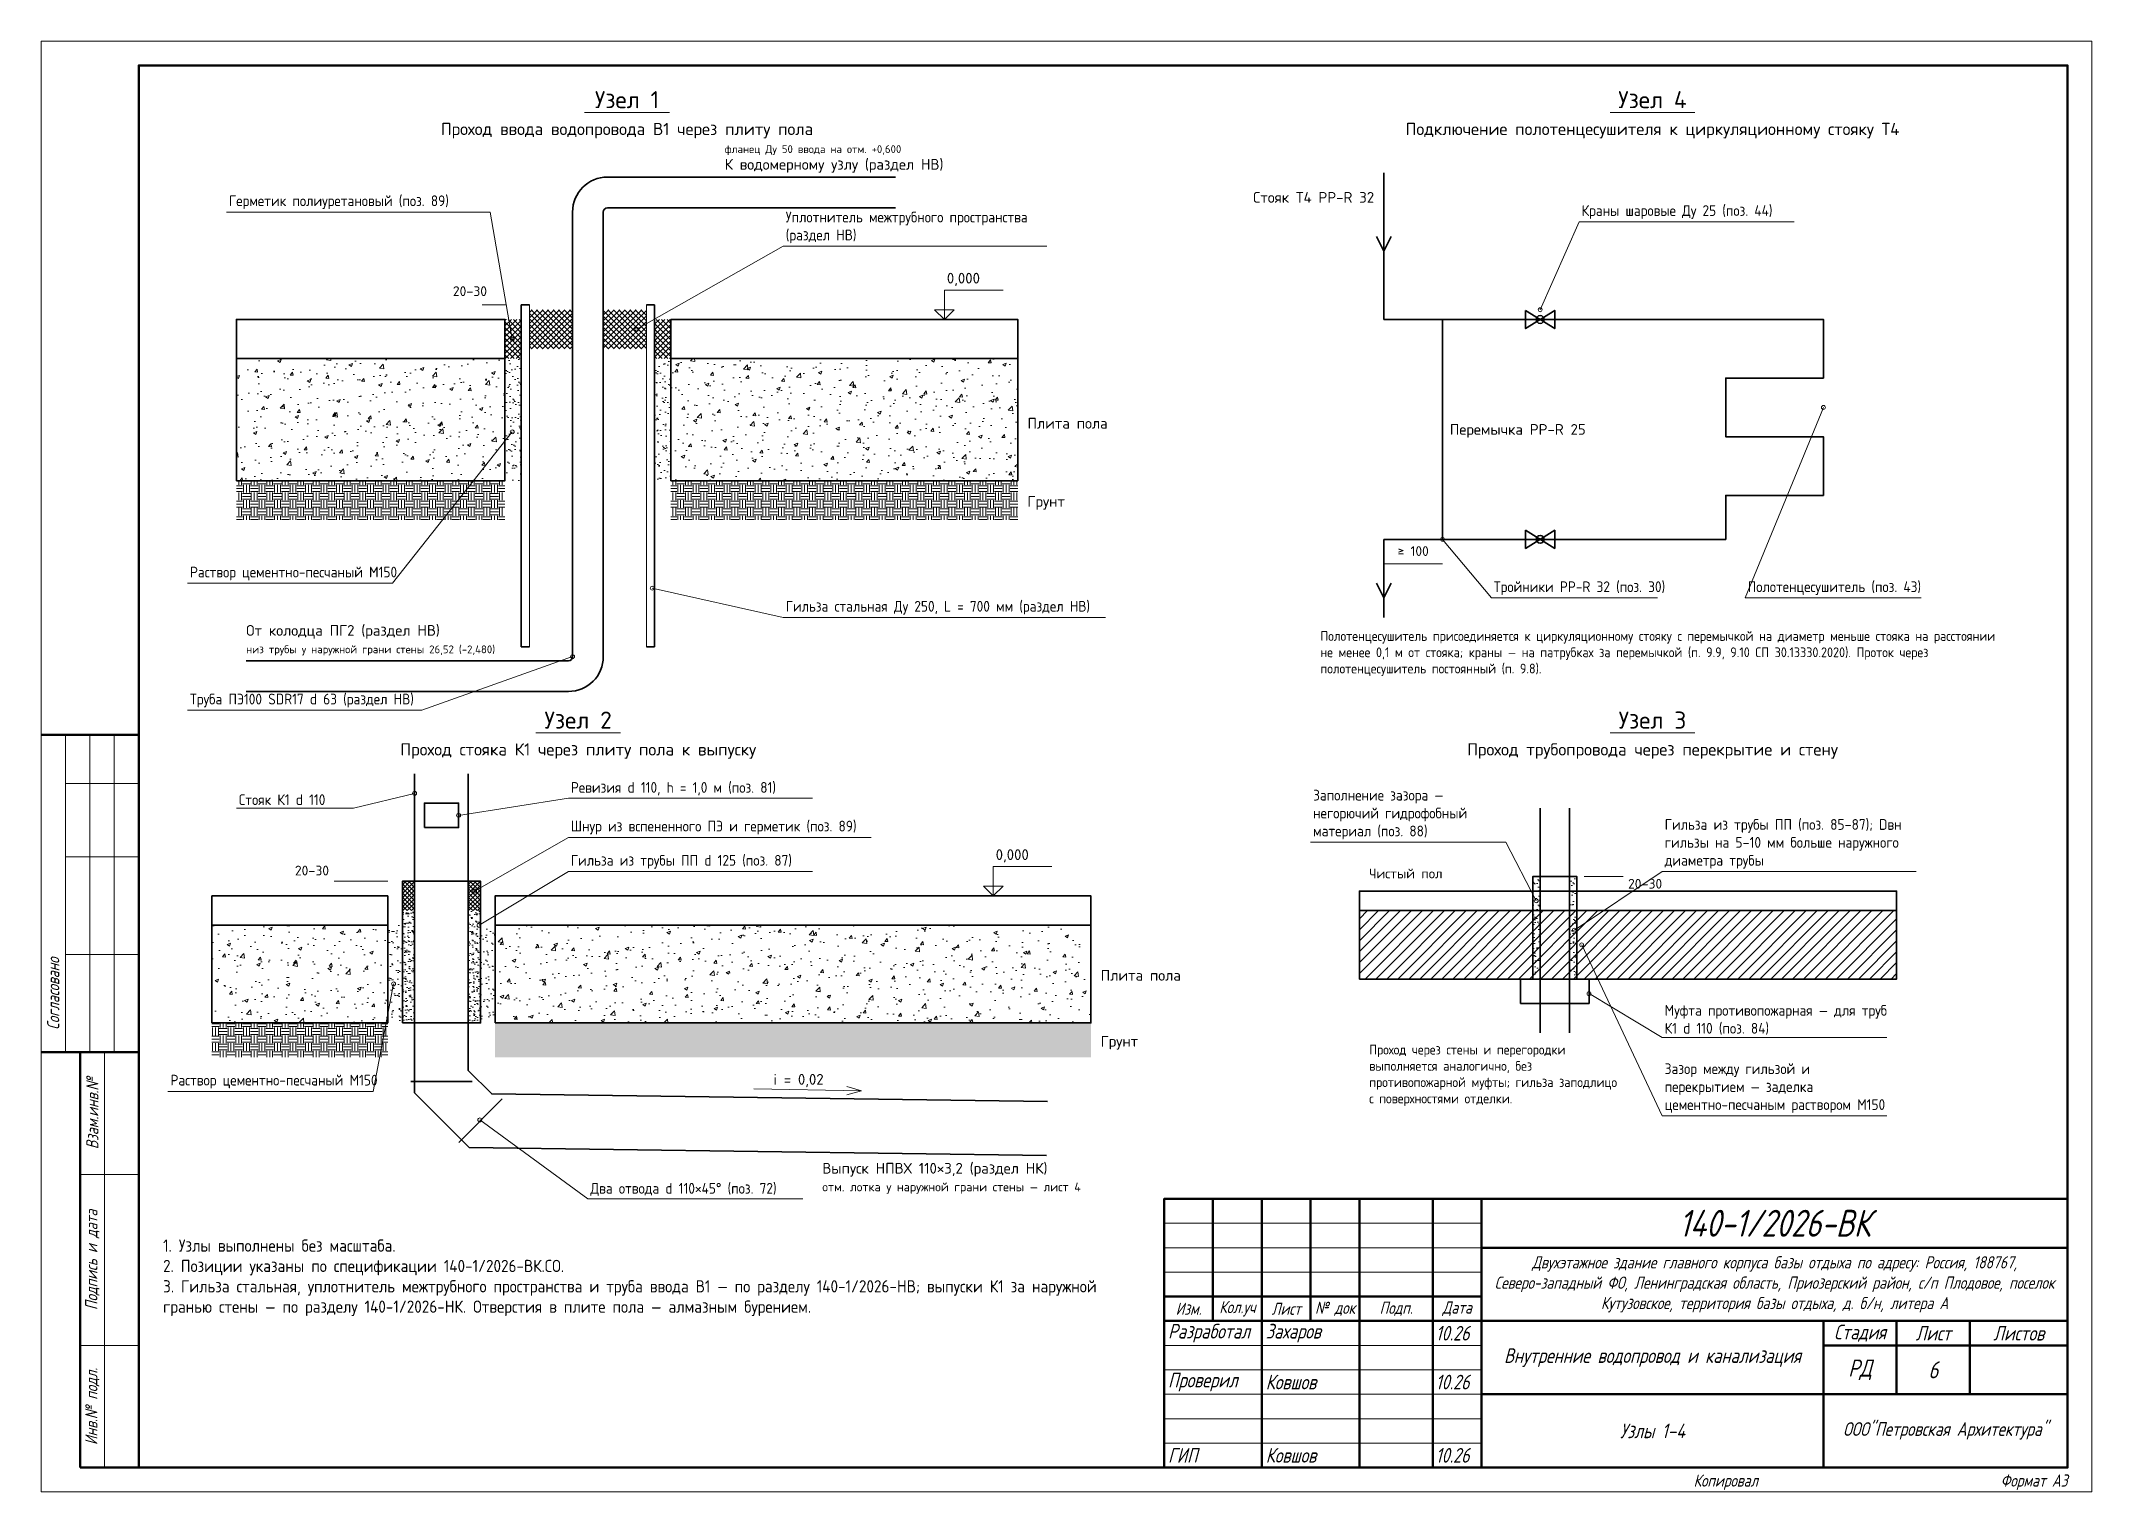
# Model space of a CAD drawing. Header units: millimetres. Extents: x 0 to 420, y 0 to 297.
import ezdxf
from ezdxf.enums import TextEntityAlignment as Align

# ---------------------------------------------------------------- set-up
doc = ezdxf.new("R2010")
doc.units = ezdxf.units.MM
for name, color, linetype, lineweight in [('В1', 5, 'Continuous', 35), ('К1', 30, 'Continuous', 35), ('Размеры', 7, 'Continuous', 13), ('Рамка', 7, 'Continuous', 50), ('Т4', 6, 'Continuous', 35), ('Таблицы', 7, 'Continuous', 18), ('Текст', 7, 'Continuous', 18), ('Тонкие', 8, 'Continuous', 13), ('Узлы', 7, 'Continuous', 35), ('Штриховка', 8, 'Continuous', 13)]:
    doc.layers.add(name, color=color, linetype=linetype, lineweight=lineweight)
doc.styles.add('GOST', font='isocpeur.ttf', dxfattribs={"width": 0.9})
doc.styles.add('GOST_I', font='isocpeur.ttf', dxfattribs={"width": 0.8})

msp = doc.modelspace()

# ---------------------------------------------------------------- hatches: boundary and pattern name
at = {"layer": 'Штриховка'}
h = msp.add_hatch(dxfattribs=at)
h.set_pattern_fill('ANSI37', scale=0.25)
h.paths.add_polyline_path([(95, 232), (98.35, 232), (98.35, 240), (95, 240)])
h = msp.add_hatch(dxfattribs=at)
h.set_pattern_fill('ANSI37', scale=0.25)
h.paths.add_polyline_path([(100, 234), (108.85, 234), (108.85, 242), (100, 242)])
h = msp.add_hatch(dxfattribs=at)
h.set_pattern_fill('ANSI37', scale=0.25)
h.paths.add_polyline_path([(115.15, 234), (124, 234), (124, 242), (115.15, 242)])
h = msp.add_hatch(dxfattribs=at)
h.set_pattern_fill('ANSI37', scale=0.25)
h.paths.add_polyline_path([(125.65, 232), (129, 232), (129, 240), (125.65, 240)])
h = msp.add_hatch(dxfattribs=at)
h.set_pattern_fill('AR-CONC', scale=0.04)
h.paths.add_polyline_path([(40, 207), (95, 207), (95, 232), (40, 232)])
h = msp.add_hatch(dxfattribs=at)
h.set_pattern_fill('AR-SAND', scale=0.05)
h.paths.add_polyline_path([(95, 207), (98.35, 207), (98.35, 232), (95, 232)])
h = msp.add_hatch(dxfattribs=at)
h.set_pattern_fill('AR-SAND', scale=0.05)
h.paths.add_polyline_path([(125.65, 207), (129, 207), (129, 232), (125.65, 232)])
h = msp.add_hatch(dxfattribs=at)
h.set_pattern_fill('AR-CONC', scale=0.04)
h.paths.add_polyline_path([(129, 207), (200, 207), (200, 232), (129, 232)])
h = msp.add_hatch(dxfattribs=at)
h.set_pattern_fill('EARTH', scale=0.25)
h.paths.add_polyline_path([(40, 199), (95, 199), (95, 207), (40, 207)])
h = msp.add_hatch(dxfattribs=at)
h.set_pattern_fill('EARTH', scale=0.25)
h.paths.add_polyline_path([(129, 199), (200, 199), (200, 207), (129, 207)])
h = msp.add_hatch(dxfattribs=at)
h.set_pattern_fill('AR-SAND', scale=0.04)
h.paths.add_polyline_path([(305.5, 105), (307, 105), (307, 126), (305.5, 126)])
h.paths.add_polyline_path([(313, 105), (314.5, 105), (314.5, 126), (313, 126)])
h = msp.add_hatch(dxfattribs=at)
h.set_pattern_fill('ANSI37', scale=0.2)
h.paths.add_polyline_path([(74, 119), (76.5, 119), (76.5, 125), (74, 125)])
h = msp.add_hatch(dxfattribs=at)
h.set_pattern_fill('ANSI37', scale=0.2)
h.paths.add_polyline_path([(87.5, 119), (90, 119), (90, 125), (87.5, 125)])
h = msp.add_hatch(dxfattribs=at)
h.set_pattern_fill('AR-SAND', scale=0.03)
h.paths.add_polyline_path([(74, 96), (76.5, 96), (76.5, 119), (74, 119)])
h = msp.add_hatch(dxfattribs=at)
h.set_pattern_fill('AR-SAND', scale=0.03)
h.paths.add_polyline_path([(87.5, 96), (90, 96), (90, 119), (87.5, 119)])
h = msp.add_hatch(dxfattribs=at)
h.set_pattern_fill('ANSI31', scale=0.5)
h.paths.add_polyline_path([(270, 105), (380, 105), (380, 119), (270, 119)])
h = msp.add_hatch(dxfattribs=at)
h.set_pattern_fill('AR-CONC', scale=0.04)
h.paths.add_polyline_path([(35, 96), (71, 96), (71, 116), (35, 116)])
h = msp.add_hatch(dxfattribs=at)
h.set_pattern_fill('AR-SAND', scale=0.05)
h.paths.add_polyline_path([(71, 96), (74, 96), (74, 116), (71, 116)])
h = msp.add_hatch(dxfattribs=at)
h.set_pattern_fill('AR-SAND', scale=0.05)
h.paths.add_polyline_path([(90, 96), (93, 96), (93, 116), (90, 116)])
h = msp.add_hatch(dxfattribs=at)
h.set_pattern_fill('AR-CONC', scale=0.04)
h.paths.add_polyline_path([(93, 96), (215, 96), (215, 116), (93, 116)])
h = msp.add_hatch(dxfattribs=at)
h.set_pattern_fill('EARTH', scale=0.25)
h.paths.add_polyline_path([(35, 89), (71, 89), (71, 96), (35, 96)])
h = msp.add_hatch(dxfattribs=at)
h.set_pattern_fill('EARTH', scale=0.25)
h.paths.add_polyline_path([(93, 89), (215, 89), (215, 96), (93, 96)])

# ---------------------------------------------------------------- linework, layer by layer
at = {"layer": 'В1'}
for p, q in [((116, 269.15), (175, 269.15)), ((108.85, 171), (108.85, 262)), ((115.15, 171), (115.15, 262)), ((116, 262.85), (175, 262.85)), ((42, 170.15), (108, 170.15)), ((42, 163.85), (108, 163.85))]:
    msp.add_line(p, q, dxfattribs=at)
for centre, radius, start, end in [((116, 262), 7.15, 90, 180), ((116, 262), 0.85, 90, 180), ((108, 171), 0.85, 270, 360), ((108, 171), 7.15, 270, 360)]:
    msp.add_arc(centre, radius, start, end, dxfattribs=at)
at = {"layer": 'К1'}
for p, q in [((307, 94), (307, 140)), ((313, 94), (313, 140)), ((88.3, 84), (75.7, 84)), ((94.455, 80.455), (85.545, 71.545))]:
    msp.add_line(p, q, dxfattribs=at)
for points in [[(76.5, 147), (76.5, 81.722), (87.69, 70.531), (205.924, 68.901)], [(87.5, 147), (87.5, 86.278), (92.31, 81.469), (206.076, 79.899)]]:
    msp.add_lwpolyline(points, dxfattribs=at)
msp.add_lwpolyline([(78.5, 136), (85.5, 136), (85.5, 141), (78.5, 141)], close=True, dxfattribs=at)
at = {"layer": 'Размеры'}
for p, q in [((90.35, 243), (95.35, 243)), ((90.35, 240), (95.35, 240)), ((275, 190), (287, 190)), ((316, 126), (324, 126)), ((71, 125), (60, 125)), ((71, 122), (60, 122)), ((316, 123), (324, 123))]:
    msp.add_line(p, q, dxfattribs=at)
at = {"layer": 'Рамка', "lineweight": 50}
for points in [[(20, 5), (415, 5), (415, 292), (20, 292)], [(230, 5), (415, 5), (415, 60), (230, 60)]]:
    msp.add_lwpolyline(points, close=True, dxfattribs=at)
at = {"layer": 'Т4'}
for p, q in [((275, 240), (275, 270)), ((275, 240), (274.99, 240)), ((275, 240), (345, 240)), ((287, 195), (287, 240)), ((275, 179), (275, 195)), ((275, 195), (345, 195))]:
    msp.add_line(p, q, dxfattribs=at)
for points in [[(273.5, 257), (275, 254), (276.5, 257)], [(345, 240), (365, 240), (365, 228), (345, 228), (345, 216), (365, 216), (365, 204), (345, 204), (345, 195)], [(273.5, 186), (275, 183), (276.5, 186)]]:
    msp.add_lwpolyline(points, dxfattribs=at)
for points in [[(304, 241.875), (310, 238.125), (310, 241.875), (304, 238.125)], [(304, 196.875), (310, 193.125), (310, 196.875), (304, 193.125)]]:
    msp.add_lwpolyline(points, close=True, dxfattribs=at)
for centre in [(307, 240), (307, 195)]:
    msp.add_circle(centre, 0.8, dxfattribs=at)
at = {"layer": 'Таблицы', "lineweight": 50}
for p, q in [((0, 155), (20, 155)), ((0, 90), (20, 90)), ((8, 5), (8, 90)), ((240, 35), (240, 60)), ((250, 5), (250, 60)), ((260, 35), (260, 60)), ((270, 5), (270, 60)), ((285, 5), (285, 60)), ((295, 5), (295, 60)), ((295, 50), (415, 50)), ((230, 40), (295, 40)), ((230, 35), (415, 35)), ((365, 5), (365, 35)), ((380, 20), (380, 35)), ((395, 20), (395, 35)), ((365, 30), (415, 30)), ((295, 20), (415, 20)), ((8, 5), (20, 5))]:
    msp.add_line(p, q, dxfattribs=at)
at = {"layer": 'Таблицы'}
for p, q in [((5, 90), (5, 155)), ((10, 90), (10, 155)), ((15, 90), (15, 155)), ((5, 145), (20, 145)), ((5, 130), (20, 130)), ((5, 110), (20, 110)), ((13, 5), (13, 90)), ((8, 65), (20, 65)), ((8, 30), (20, 30))]:
    msp.add_line(p, q, dxfattribs=at)
at = {"layer": 'Таблицы', "lineweight": 18}
for p, q in [((230, 55), (295, 55)), ((230, 50), (295, 50)), ((230, 45), (295, 45)), ((230, 30), (295, 30)), ((230, 25), (295, 25)), ((230, 20), (295, 20)), ((230, 15), (295, 15)), ((230, 10), (295, 10))]:
    msp.add_line(p, q, dxfattribs=at)
at = {"layer": 'Тонкие'}
for p, q in [((111.3, 282.4), (128.7, 282.4)), ((321.3, 282.4), (338.7, 282.4)), ((38, 262), (92, 262)), ((96.5, 236), (92, 262)), ((307, 242), (315, 260)), ((315, 260), (359, 260)), ((122, 238), (152, 255)), ((152, 255), (206, 255)), ((185, 240), (185, 246)), ((185, 246), (197, 246)), ((100, 173), (100, 243)), ((124, 173), (124, 243)), ((185, 240), (183, 242)), ((183, 242), (187, 242)), ((185, 240), (187, 242)), ((365, 222), (349, 183)), ((96.5, 217), (72, 186)), ((287, 195), (297, 183)), ((30, 186), (72, 186)), ((125.15, 185), (152, 179)), ((297, 183), (331, 183)), ((349, 183), (385, 183)), ((152, 179), (218, 179)), ((108.85, 171), (78, 160)), ((30, 160), (78, 160)), ((101.3, 155.4), (118.7, 155.4)), ((321.3, 155.4), (338.7, 155.4)), ((76.5, 143), (64, 140)), ((40, 140), (64, 140)), ((85.5, 138.5), (108, 142)), ((108, 142), (158, 142)), ((88.8, 123), (108, 134)), ((108, 134), (170, 134)), ((260, 133), (300, 133)), ((306.2, 121), (300, 133)), ((89.7, 116), (108, 127)), ((108, 127), (158, 127)), ((195, 122), (195, 128)), ((195, 128), (207, 128)), ((314, 115), (332, 127)), ((332, 127), (384, 127)), ((195, 122), (193, 124)), ((193, 124), (197, 124)), ((195, 122), (197, 124)), ((315.5, 112), (332, 77)), ((72.2, 104), (68, 82)), ((317, 102), (332, 93)), ((332, 93), (378, 93)), ((26, 82), (68, 82)), ((89.85, 76.15), (112, 60)), ((332, 77), (378, 77)), ((112, 60), (156, 60))]:
    msp.add_line(p, q, dxfattribs=at)
msp.add_lwpolyline([(0, 0), (420, 0), (420, 297), (0, 297)], close=True, dxfattribs=at)
for points in [[(146, 82.5), (168, 82.1)], [(165, 83), (168, 82.1), (165, 81.3)]]:
    msp.add_lwpolyline(points, dxfattribs=at)
for centre in [(307, 242), (96.5, 236), (122, 238), (365, 222), (96.5, 217), (287, 195), (125.15, 185), (108.85, 171), (76.5, 143), (85.5, 138.5), (88.8, 123), (306.2, 121), (89.7, 116), (314, 115), (315.5, 112), (72.2, 104), (317, 102), (89.85, 76.15)]:
    msp.add_circle(centre, 0.4, dxfattribs=at)
at = {"layer": 'Узлы'}
for p, q in [((98.35, 173), (98.35, 243)), ((98.35, 243), (100, 243)), ((124, 243), (125.65, 243)), ((125.65, 173), (125.65, 243)), ((98.35, 173), (100, 173)), ((124, 173), (125.65, 173))]:
    msp.add_line(p, q, dxfattribs=at)
for points in [[(40, 232), (95, 232), (95, 240), (40, 240)], [(129, 232), (200, 232), (200, 240), (129, 240)], [(40, 207), (95, 207), (95, 232), (40, 232)], [(129, 207), (200, 207), (200, 232), (129, 232)], [(305.5, 105), (314.5, 105), (314.5, 126), (305.5, 126)], [(35, 116), (71, 116), (71, 122), (35, 122)], [(74, 96), (90, 96), (90, 125), (74, 125)], [(93, 116), (215, 116), (215, 122), (93, 122)], [(270, 119), (380, 119), (380, 123), (270, 123)], [(270, 105), (380, 105), (380, 119), (270, 119)], [(35, 96), (71, 96), (71, 116), (35, 116)], [(93, 96), (215, 96), (215, 116), (93, 116)], [(303, 100), (317, 100), (317, 105), (303, 105)]]:
    msp.add_lwpolyline(points, close=True, dxfattribs=at)

# ---------------------------------------------------------------- texts
at = {"layer": 'Текст', "style": 'GOST'}
for s, height, p in [('Узел 1', 3.5, (120, 285)), ('Узел 4', 3.5, (330, 285)), ('Проход ввода водопровода В1 через плиту пола', 2.5, (120, 279)), ('Подключение полотенцесушителя к циркуляционному стояку Т4', 2.5, (330, 279)), ('Узел 2', 3.5, (110, 158)), ('Узел 3', 3.5, (330, 158)), ('Проход стояка К1 через плиту пола к выпуску', 2.5, (110, 152)), ('Проход трубопровода через перекрытие и стену', 2.5, (330, 152))]:
    msp.add_text(s, height=height, dxfattribs=at).set_placement(p, align=Align.MIDDLE_CENTER)
for s, height, p in [('фланец Ду 50 ввода на отм. +0,600', 1.6, (140, 273.6)), ('К водомерному узлу (раздел НВ)', 2.2, (140, 270)), ('0,000', 2.2, (185.5, 246.7)), ('20–30', 2, (84.35, 244.2)), ('Плита пола', 2.2, (202, 217)), ('Грунт', 2.2, (202, 201)), ('От колодца ПГ2 (раздел НВ)', 2.2, (42, 174.6)), ('низ трубы у наружной грани стены 26,52 (-2,480)', 1.6, (42, 171.2)), ('0,000', 2.2, (195.5, 128.7)), ('20–30', 2, (52, 125.6)), ('Чистый пол', 2, (272, 125)), ('Плита пола', 2.2, (217, 104)), ('Грунт', 2.2, (217, 90.5)), ('i = 0,02', 2.2, (150, 82.7)), ('Выпуск НПВХ 110×3,2 (раздел НК)', 2.2, (160, 64.5)), ('отм. лотка у наружной грани стены — лист 4', 1.8, (160, 61))]:
    msp.add_text(s, height=height, dxfattribs=at).set_placement(p, align=Align.BOTTOM_LEFT)
msp.add_text('Стояк Т4 PP-R 32', height=2.2, dxfattribs=at).set_placement((273, 265), align=Align.MIDDLE_RIGHT)
for s, height, p in [('Перемычка PP-R 25', 2.2, (288.5, 217.5)), ('20–30', 2, (325, 124.5))]:
    msp.add_text(s, height=height, dxfattribs=at).set_placement(p, align=Align.MIDDLE_LEFT)
msp.add_text('≥ 100', height=2, dxfattribs=at).set_placement((281, 191), align=Align.BOTTOM_CENTER)
at = {"layer": 'Текст'}
for s, insert, char_height, width, attachment_point, style in [('Герметик полиуретановый (поз. 89)', (38.5, 262.6), 2.2, 54, 7, 'GOST'), ('Уплотнитель межтрубного пространства (раздел НВ)', (152.5, 255.6), 2.2, 54, 7, 'GOST'), ('Краны шаровые Ду 25 (поз. 44)', (315.5, 260.6), 2.2, 44, 7, 'GOST'), ('Раствор цементно-песчаный М150', (30.5, 186.6), 2.2, 42, 7, 'GOST'), ('Тройники PP-R 32 (поз. 30)', (297.5, 183.6), 2.2, 34, 7, 'GOST'), ('Полотенцесушитель (поз. 43)', (349.5, 183.6), 2.2, 36, 7, 'GOST'), ('Гильза стальная Ду 250, L = 700 мм (раздел НВ)', (152.5, 179.6), 2.2, 66, 7, 'GOST'), ('Полотенцесушитель присоединяется к циркуляционному стояку с перемычкой на диаметр меньше стояка на расстоянии не менее 0,1 м от стояка; краны — на патрубках за перемычкой (п. 9.9, 9.10 СП 30.13330.2020). Проток через полотенцесушитель постоянный (п. 9.8).', (262, 167), 2, 140, 7, 'GOST'), ('Труба ПЭ100 SDR17 d 63 (раздел НВ)', (30.5, 160.6), 2.2, 48, 7, 'GOST'), ('Стояк К1 d 110', (40.5, 140.6), 2.2, 24, 7, 'GOST'), ('Ревизия d 110, h = 1,0 м (поз. 81)', (108.5, 142.6), 2.2, 50, 7, 'GOST'), ('Заполнение зазора — негорючий гидрофобный материал (поз. 88)', (260.5, 133.6), 2.2, 40, 7, 'GOST'), ('Шнур из вспененного ПЭ и герметик (поз. 89)', (108.5, 134.6), 2.2, 62, 7, 'GOST'), ('Гильза из трубы ПП (поз. 85–87); Dвн гильзы на 5–10 мм больше наружного диаметра трубы', (332.5, 127.6), 2.2, 52, 7, 'GOST'), ('Гильза из трубы ПП d 125 (поз. 87)', (108.5, 127.6), 2.2, 50, 7, 'GOST'), ('Муфта противопожарная — для труб К1 d 110 (поз. 84)', (332.5, 93.6), 2.2, 46, 7, 'GOST'), ('Проход через стены и перегородки выполняется аналогично, без противопожарной муфты; гильза заподлицо с поверхностями отделки.', (272, 79), 2, 52, 7, 'GOST'), ('Раствор цементно-песчаный М150', (26.5, 82.6), 2.2, 42, 7, 'GOST'), ('Зазор между гильзой и перекрытием — заделка цементно-песчаным раствором М150', (332.5, 77.6), 2.2, 46, 7, 'GOST'), ('Два отвода d 110×45° (поз. 72)', (112.5, 60.6), 2.2, 44, 7, 'GOST'), ('1. Узлы выполнены без масштаба.\\P2. Позиции указаны по спецификации 140-1/2026-ВК.СО.\\P3. Гильза стальная, уплотнитель межтрубного пространства и труба ввода В1 — по разделу 140-1/2026-НВ; выпуски К1 за наружной гранью стены — по разделу 140-1/2026-НК. Отверстия в плите пола — алмазным бурением.', (25, 36), 2.5, 195, 7, 'GOST'), ('{\\W0.8;\\Q15;Двухэтажное здание главного корпуса базы отдыха по адресу: Россия, 188767, Северо-западный ФО, Ленинградская область, Приозерский район, с/п Плодовое, поселок Кутузовское, территория базы отдыха, д. б/н, литера А}', (355, 42.5), 2.5, 116, 5, 'GOST_I'), ('{\\W0.8;\\Q15;Внутренние водопровод и канализация}', (330, 27.5), 3, 66, 5, 'GOST_I'), ('{\\W0.8;\\Q15;Узлы 1–4}', (330, 12.5), 3, 66, 5, 'GOST_I'), ('{\\W0.8;\\Q15;ООО"Петровская Архитектура"}', (390, 12.5), 2.8, 48, 5, 'GOST_I')]:
    msp.add_mtext(s, dxfattribs=dict(at, insert=insert, char_height=char_height, width=width, attachment_point=attachment_point, style=style))
at = {"layer": 'Текст', "char_height": 2.5, "attachment_point": 5, "rotation": 90, "style": 'GOST_I'}
for s, insert in [('{\\W0.8;\\Q15;Согласовано}', (2.5, 102)), ('{\\W0.8;\\Q15;Взам.инв.№}', (10.5, 77.5)), ('{\\W0.8;\\Q15;Подпись и дата}', (10.5, 47.5)), ('{\\W0.8;\\Q15;Инв.№ подл.}', (10.5, 17.5))]:
    msp.add_mtext(s, dxfattribs=dict(at, insert=insert))
at = {"layer": 'Текст', "style": 'GOST_I'}
for s, insert, char_height, attachment_point in [('{\\W0.8;\\Q15;140-1/2026-ВК}', (355, 55), 5.5, 5), ('{\\W0.8;\\Q15;Изм.}', (235, 37.5), 2.5, 5), ('{\\W0.8;\\Q15;Кол.уч}', (245, 37.5), 2.5, 5), ('{\\W0.8;\\Q15;Лист}', (255, 37.5), 2.5, 5), ('{\\W0.8;\\Q15;№ док}', (265, 37.5), 2.5, 5), ('{\\W0.8;\\Q15;Подп.}', (277.5, 37.5), 2.5, 5), ('{\\W0.8;\\Q15;Дата}', (290, 37.5), 2.5, 5), ('{\\W0.8;\\Q15;Разработал}', (230.8, 32.5), 3, 4), ('{\\W0.8;\\Q15;Захаров}', (250.8, 32.5), 3, 4), ('{\\W0.8;\\Q15;10.26}', (285.6, 32.5), 3, 4), ('{\\W0.8;\\Q15;Стадия}', (372.5, 32.5), 3, 5), ('{\\W0.8;\\Q15;Лист}', (387.5, 32.5), 3, 5), ('{\\W0.8;\\Q15;Листов}', (405, 32.5), 3, 5), ('{\\W0.8;\\Q15;РД}', (372.5, 25), 3.5, 5), ('{\\W0.8;\\Q15;6}', (387.5, 25), 3.5, 5), ('{\\W0.8;\\Q15;Проверил}', (230.8, 22.5), 3, 4), ('{\\W0.8;\\Q15;Ковшов}', (250.8, 22.5), 3, 4), ('{\\W0.8;\\Q15;10.26}', (285.6, 22.5), 3, 4), ('{\\W0.8;\\Q15;}', (405, 25), 3.5, 5), ('{\\W0.8;\\Q15;ГИП}', (230.8, 7.5), 3, 4), ('{\\W0.8;\\Q15;Ковшов}', (250.8, 7.5), 3, 4), ('{\\W0.8;\\Q15;10.26}', (285.6, 7.5), 3, 4), ('{\\W0.8;\\Q15;Копировал}', (345, 2), 2.5, 5), ('{\\W0.8;\\Q15;Формат А3}', (415, 2), 2.5, 6)]:
    msp.add_mtext(s, dxfattribs=dict(at, insert=insert, char_height=char_height, attachment_point=attachment_point))

doc.saveas('drawing.dxf')
